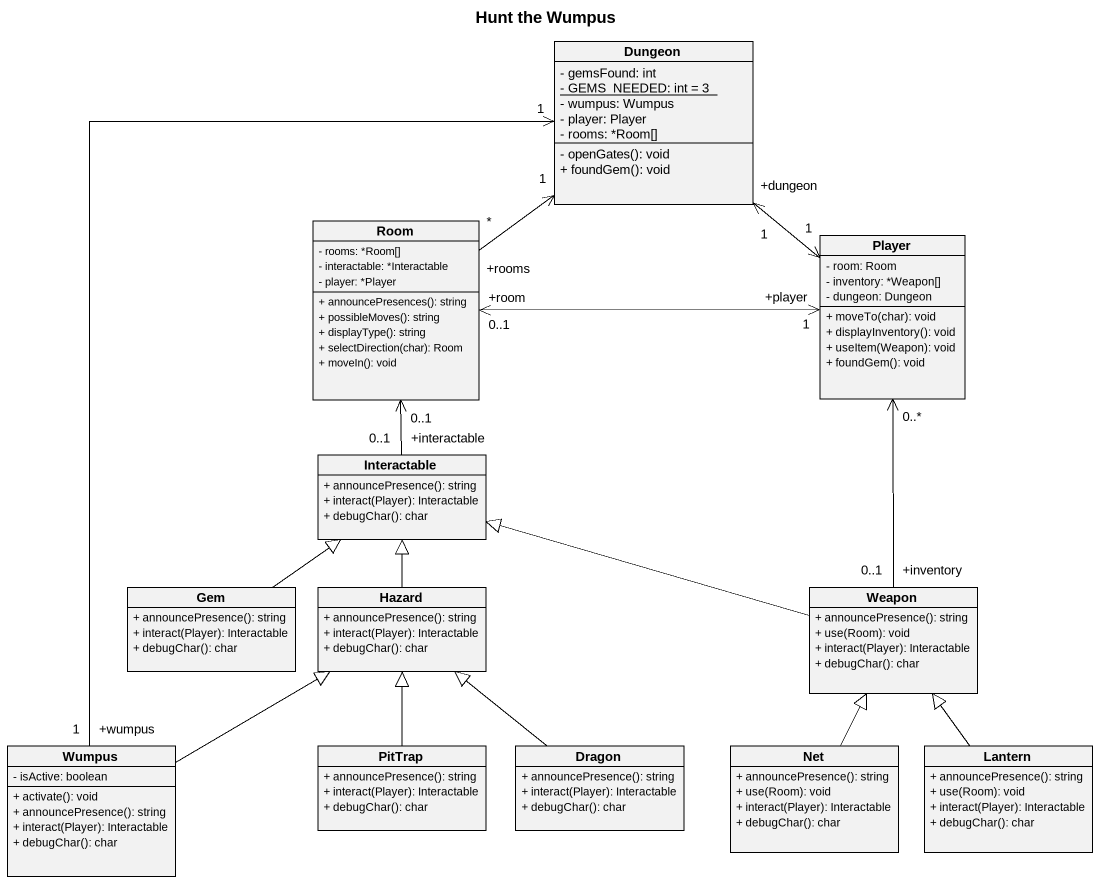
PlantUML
@startuml
title Hunt the Wumpus
hide circle
hide empty members
skinparam classAttributeIconSize 0
class Dungeon {
  - gemsFound: int
  {static} - GEMS_NEEDED: int = 3
  - wumpus: Wumpus
  - player: Player
  - rooms: *Room[]
  - openGates(): void
  + foundGem(): void
}
class Room {
  - rooms: *Room[]
  - interactable: *Interactable
  - player: *Player
  + announcePresences(): string
  + possibleMoves(): string
  + displayType(): string
  + selectDirection(char): Room
  + moveIn(): void
}
class Player {
  - room: Room
  - inventory: *Weapon[]
  - dungeon: Dungeon
  + moveTo(char): void
  + displayInventory(): void
  + useItem(Weapon): void
  + foundGem(): void
}
class Interactable {
  + announcePresence(): string
  + interact(Player): Interactable
  + debugChar(): char
}
class Gem {
  + announcePresence(): string
  + interact(Player): Interactable
  + debugChar(): char
}
class Hazard {
  + announcePresence(): string
  + interact(Player): Interactable
  + debugChar(): char
}
class Weapon {
  + announcePresence(): string
  + use(Room): void
  + interact(Player): Interactable
  + debugChar(): char
}
class Wumpus {
  - isActive: boolean
  + activate(): void
  + announcePresence(): string
  + interact(Player): Interactable
  + debugChar(): char
}
class PitTrap {
  + announcePresence(): string
  + interact(Player): Interactable
  + debugChar(): char
}
class Dragon {
  + announcePresence(): string
  + interact(Player): Interactable
  + debugChar(): char
}
class Net {
  + announcePresence(): string
  + use(Room): void
  + interact(Player): Interactable
  + debugChar(): char
}
class Lantern {
  + announcePresence(): string
  + use(Room): void
  + interact(Player): Interactable
  + debugChar(): char
}
Dungeon "1" <-- "+rooms\n*" Room
Dungeon "+dungeon\n1" <--> "1" Player
Player "+player\n1" <-left-> "+room\n0..1" Room
Player "0..*" <-- "+inventory\n0..1" Weapon
Interactable "+interactable\n0..1" -up-> "0..1" Room
Gem -up-|> Interactable
Hazard -up-|> Interactable
Weapon -left-|> Interactable
Wumpus "+wumpus\n1" -up-> "1" Dungeon
Wumpus -right-|> Hazard
PitTrap -up-|> Hazard
Dragon -up-|> Hazard
Net -up-|> Weapon
Lantern -up-|> Weapon
@enduml
